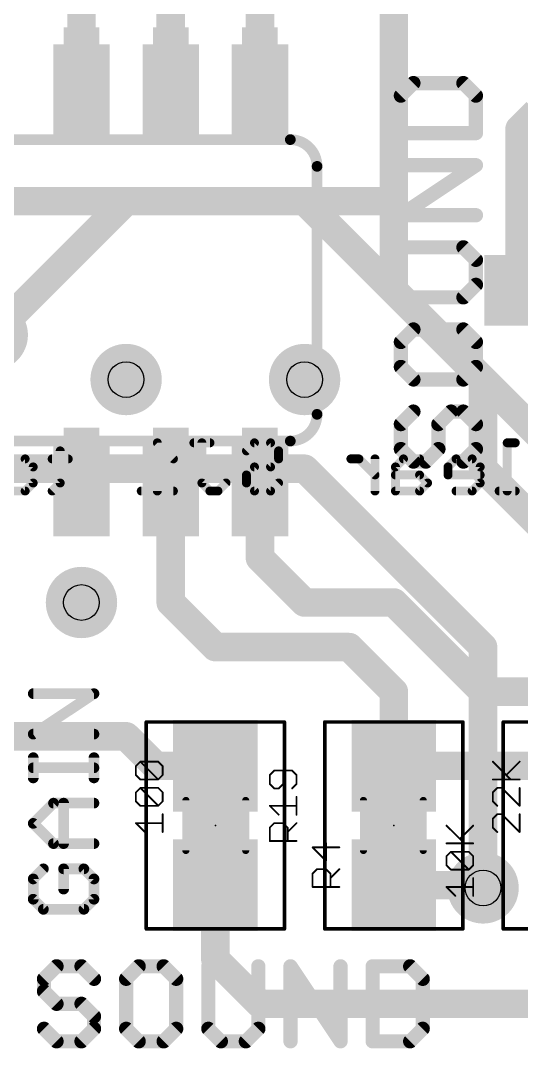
# Model space of a CAD drawing. Extents: x -19 to 88, y -11 to 23.
# Drawn here: x 20.09 to 27.22, y 0.63 to 15.27 of the extents above; entities that cross this region are included whole.
import ezdxf

# ---------------------------------------------------------------- set-up
doc = ezdxf.new("R2010")
doc.units = 0
for name, color, linetype in [('1', 12, 'CONTINUOUS'), ('16', 132, 'CONTINUOUS'), ('18', 110, 'CONTINUOUS'), ('21', 53, 'CONTINUOUS'), ('22', 53, 'CONTINUOUS'), ('23', 53, 'CONTINUOUS'), ('25', 253, 'CONTINUOUS'), ('27', 253, 'CONTINUOUS'), ('29', 253, 'CONTINUOUS'), ('31', 253, 'CONTINUOUS'), ('35', 253, 'CONTINUOUS'), ('39', 12, 'CONTINUOUS'), ('44', 253, 'CONTINUOUS'), ('51', 53, 'CONTINUOUS')]:
    doc.layers.add(name, color=color, linetype=linetype)

# ---------------------------------------------------------------- blocks, each defined once
blk = doc.blocks.new('RECT')
blk.add_solid([(-0.5, -0.5), (0.5, -0.5), (-0.5, 0.5), (0.5, 0.5)])
blk = doc.blocks.new('ROUNDV')
at = {"const_width": 0.5}
blk.add_lwpolyline([(0, -0.25, 1), (0, 0.25, 1), (0, -0.25)], format="xyb", dxfattribs=at)

msp = doc.modelspace()

# ---------------------------------------------------------------- linework, layer by layer
at = {"layer": '1', "const_width": 0.4064}
for points in [[(20.955, 14.23), (20.955, 15.875)], [(22.225, 14.23), (22.225, 15.875)], [(23.495, 14.23), (23.495, 15.875)], [(27.19, 13.728), (27.432, 13.97)], [(27.19, 11.43), (27.19, 13.728)], [(24.13, 12.7), (19.05, 12.7)], [(24.13, 12.7), (29.21, 7.62)], [(22.225, 8.63), (22.225, 6.985)], [(23.495, 8.63), (23.495, 7.62)], [(23.495, 7.62), (24.13, 6.985)], [(22.225, 6.985), (22.86, 6.35)], [(24.13, 6.985), (25.4, 6.985)], [(25.4, 6.985), (26.67, 5.715)], [(24.765, 6.35), (22.86, 6.35)], [(25.4, 5.715), (24.765, 6.35)], [(25.4, 5.715), (25.4, 4.66)], [(26.67, 5.715), (31.115, 5.715)], [(19.05, 5.08), (21.59, 5.08)], [(22.01, 4.66), (21.59, 5.08)], [(22.86, 4.66), (22.01, 4.66)], [(25.4, 4.66), (27.94, 4.66)], [(22.86, 2.96), (22.86, 1.905)], [(25.4, 2.96), (25.361, 2.96)], [(25.4, 2.96), (26.631, 2.96)], [(26.631, 2.96), (26.67, 2.921)], [(23.495, 1.27), (22.86, 1.905)], [(38.1, 1.27), (23.495, 1.27)]]:
    msp.add_lwpolyline(points, dxfattribs=at)
at = {"layer": '1', "const_width": 0.2032}
for points in [[(20.8534, 14.23, 1), (21.0566, 14.23)], [(22.1234, 14.23, 1), (22.3266, 14.23)], [(23.3934, 14.23, 1), (23.5966, 14.23)], [(27.2916, 13.728, 1), (27.0884, 13.728)], [(27.1182, 13.7998, 1), (27.2618, 13.6562)], [(24.2018, 12.7718, 1), (24.0582, 12.6282)], [(24.13, 12.5984, 1), (24.13, 12.8016)], [(27.0884, 11.43, 1), (27.2916, 11.43)], [(22.3266, 8.63, 1), (22.1234, 8.63)], [(23.5966, 8.63, 1), (23.3934, 8.63)], [(23.5668, 7.6918, 1), (23.4232, 7.5482)], [(23.3934, 7.62, 1), (23.5966, 7.62)], [(22.2968, 7.0568, 1), (22.1532, 6.9132)], [(24.13, 7.0866, 1), (24.13, 6.8834)], [(25.4718, 7.0568, 1), (25.3282, 6.9132)], [(25.4, 6.8834, 1), (25.4, 7.0866)], [(22.1234, 6.985, 1), (22.3266, 6.985)], [(24.0582, 6.9132, 1), (24.2018, 7.0568)], [(22.86, 6.4516, 1), (22.86, 6.2484)], [(22.7882, 6.2782, 1), (22.9318, 6.4218)], [(24.8368, 6.4218, 1), (24.6932, 6.2782)], [(24.765, 6.2484, 1), (24.765, 6.4516)], [(25.5016, 5.715, 1), (25.2984, 5.715)], [(25.3282, 5.6432, 1), (25.4718, 5.7868)], [(26.67, 5.8166, 1), (26.67, 5.6134)], [(26.5982, 5.6432, 1), (26.7418, 5.7868)], [(21.6618, 5.1518, 1), (21.5182, 5.0082)], [(21.59, 4.9784, 1), (21.59, 5.1816)], [(22.01, 4.7616, 1), (22.01, 4.5584)], [(21.9382, 4.5882, 1), (22.0818, 4.7318)], [(22.86, 4.5584, 1), (22.86, 4.7616)], [(25.4, 4.7616, 1), (25.4, 4.5584)], [(25.2984, 4.66, 1), (25.5016, 4.66)], [(22.9616, 2.96, 1), (22.7584, 2.96)], [(25.361, 3.0616, 1), (25.361, 2.8584)], [(25.4, 3.0616, 1), (25.4, 2.8584)], [(25.4, 2.8584, 1), (25.4, 3.0616)], [(26.7028, 3.0318, 1), (26.5592, 2.8882)], [(26.5982, 2.8492, 1), (26.7418, 2.9928)], [(26.631, 2.8584, 1), (26.631, 3.0616)], [(22.9318, 1.9768, 1), (22.7882, 1.8332)], [(22.7584, 1.905, 1), (22.9616, 1.905)], [(23.495, 1.3716, 1), (23.495, 1.1684)], [(23.4232, 1.1982, 1), (23.5668, 1.3418)]]:
    msp.add_lwpolyline(points, format="xyb", dxfattribs=at)
at = {"layer": '16', "const_width": 0.4064}
for points in [[(25.4, 19.685), (25.4, 12.7)], [(21.59, 12.7), (19.685, 10.795)], [(25.4, 12.7), (21.59, 12.7)], [(25.4, 11.43), (25.4, 12.7)], [(26.67, 10.16), (25.4, 11.43)], [(26.67, 8.89), (26.67, 10.16)], [(24.13, 8.89), (16.51, 8.89)], [(26.67, 6.35), (24.13, 8.89)], [(27.94, 7.62), (26.67, 8.89)], [(26.67, 2.921), (26.67, 6.35)]]:
    msp.add_lwpolyline(points, dxfattribs=at)
at = {"layer": '16', "const_width": 0.2032}
for points in [[(21.59, 12.8016, 1), (21.59, 12.5984)], [(21.6618, 12.6282, 1), (21.5182, 12.7718)], [(25.5016, 12.7, 1), (25.2984, 12.7)], [(25.4, 12.5984, 1), (25.4, 12.8016)], [(25.2984, 12.7, 1), (25.5016, 12.7)], [(25.4718, 11.5018, 1), (25.3282, 11.3582)], [(25.2984, 11.43, 1), (25.5016, 11.43)], [(26.7716, 10.16, 1), (26.5684, 10.16)], [(26.5982, 10.0882, 1), (26.7418, 10.2318)], [(24.2018, 8.9618, 1), (24.0582, 8.8182)], [(24.13, 8.7884, 1), (24.13, 8.9916)], [(26.7418, 8.9618, 1), (26.5982, 8.8182)], [(26.5684, 8.89, 1), (26.7716, 8.89)], [(26.7716, 6.35, 1), (26.5684, 6.35)], [(26.5982, 6.2782, 1), (26.7418, 6.4218)], [(26.5684, 2.921, 1), (26.7716, 2.921)]]:
    msp.add_lwpolyline(points, format="xyb", dxfattribs=at)
at = {"layer": '21'}
for points, const_width in [([(25.6786, 14.381), (25.5007, 14.203)], 0.2032), ([(26.3905, 14.381), (25.6786, 14.381)], 0.2032), ([(26.5684, 14.203), (26.3905, 14.381)], 0.2032), ([(25.5007, 14.203), (25.5007, 13.6692)], 0.2032), ([(26.5684, 13.6692), (26.5684, 14.203)], 0.2032), ([(25.5007, 13.6692), (26.5684, 13.6692)], 0.2032), ([(23.9268, 13.5763), (15.4432, 13.5763)], 0.1524), ([(24.3078, 9.6647), (24.3078, 13.1953)], 0.1524), ([(25.5007, 12.4998), (26.5684, 13.2116)], 0.2032), ([(26.5684, 13.2116), (25.5007, 13.2116)], 0.2032), ([(26.5684, 12.4998), (25.5007, 12.4998)], 0.2032), ([(26.3905, 12.0422), (25.5007, 12.0422)], 0.2032), ([(26.5684, 11.8643), (26.3905, 12.0422)], 0.2032), ([(26.5684, 11.5083), (26.5684, 11.8643)], 0.2032), ([(26.3905, 11.3304), (26.5684, 11.5083)], 0.2032), ([(25.5007, 11.3304), (26.3905, 11.3304)], 0.2032), ([(25.6786, 10.8728), (25.5007, 10.6949)], 0.2032), ([(26.3905, 10.8728), (25.6786, 10.8728)], 0.2032), ([(26.5684, 10.6949), (26.3905, 10.8728)], 0.2032), ([(25.5007, 10.6949), (25.5007, 10.3389)], 0.2032), ([(26.5684, 10.3389), (26.5684, 10.6949)], 0.2032), ([(25.5007, 10.3389), (25.6786, 10.161)], 0.2032), ([(26.3905, 10.161), (26.5684, 10.3389)], 0.2032), ([(25.6786, 10.161), (26.3905, 10.161)], 0.2032), ([(25.6786, 9.7034), (25.5007, 9.5255)], 0.2032), ([(26.0345, 9.5255), (26.2125, 9.7034)], 0.2032), ([(26.2125, 9.7034), (26.3905, 9.7034)], 0.2032), ([(26.3905, 9.7034), (26.5684, 9.5255)], 0.2032), ([(25.5007, 9.5255), (25.5007, 9.1696)], 0.2032), ([(26.0345, 9.1696), (26.0345, 9.5255)], 0.2032), ([(26.5684, 9.5255), (26.5684, 9.1696)], 0.2032), ([(15.4432, 9.2837), (23.9268, 9.2837)], 0.1524), ([(25.5007, 9.1696), (25.6786, 8.9916)], 0.2032), ([(25.8566, 8.9916), (26.0345, 9.1696)], 0.2032), ([(26.5684, 9.1696), (26.3905, 8.9916)], 0.2032), ([(25.6786, 8.9916), (25.8566, 8.9916)], 0.2032), ([(20.2685, 5.1109), (21.1328, 5.6871)], 0.1524), ([(21.1328, 5.6871), (20.2685, 5.6871)], 0.1524), ([(21.1328, 5.1109), (20.2685, 5.1109)], 0.1524), ([(20.2685, 4.4872), (20.2685, 4.7754)], 0.1524), ([(21.1328, 4.4872), (21.1328, 4.7754)], 0.1524), ([(21.1328, 4.6313), (20.2685, 4.6313)], 0.1524), ([(20.2685, 3.8398), (20.5566, 4.1279)], 0.1524), ([(20.5566, 4.1279), (21.1328, 4.1279)], 0.1524), ([(20.7006, 3.5517), (20.7006, 4.1279)], 0.1524), ([(20.5566, 3.5517), (20.2685, 3.8398)], 0.1524), ([(21.1328, 3.5517), (20.5566, 3.5517)], 0.1524), ([(20.4125, 3.1924), (20.2685, 3.0484)], 0.1524), ([(20.9887, 3.1924), (20.7006, 3.1924)], 0.1524), ([(20.7006, 3.1924), (20.7006, 2.9043)], 0.1524), ([(21.1328, 3.0484), (20.9887, 3.1924)], 0.1524), ([(20.2685, 3.0484), (20.2685, 2.7603)], 0.1524), ([(21.1328, 2.7603), (21.1328, 3.0484)], 0.1524), ([(20.2685, 2.7603), (20.4125, 2.6162)], 0.1524), ([(20.9887, 2.6162), (21.1328, 2.7603)], 0.1524), ([(20.4125, 2.6162), (20.9887, 2.6162)], 0.1524), ([(20.5996, 1.8043), (20.4216, 1.6264)], 0.2032), ([(20.9555, 1.8043), (20.5996, 1.8043)], 0.2032), ([(21.1334, 1.6264), (20.9555, 1.8043)], 0.2032), ([(21.7689, 1.8043), (21.591, 1.6264)], 0.2032), ([(22.1249, 1.8043), (21.7689, 1.8043)], 0.2032), ([(22.3028, 1.6264), (22.1249, 1.8043)], 0.2032), ([(22.7604, 1.8043), (22.7604, 0.9146)], 0.2032), ([(23.4722, 0.9146), (23.4722, 1.8043)], 0.2032), ([(23.9298, 0.7366), (23.9298, 1.8043)], 0.2032), ([(23.9298, 1.8043), (24.6416, 0.7366)], 0.2032), ([(24.6416, 0.7366), (24.6416, 1.8043)], 0.2032), ([(25.0992, 1.8043), (25.0992, 0.7366)], 0.2032), ([(25.633, 1.8043), (25.0992, 1.8043)], 0.2032), ([(25.811, 1.6264), (25.633, 1.8043)], 0.2032), ([(20.4216, 1.6264), (20.4216, 1.4484)], 0.2032), ([(21.591, 1.6264), (21.591, 0.9146)], 0.2032), ([(22.3028, 0.9146), (22.3028, 1.6264)], 0.2032), ([(25.811, 0.9146), (25.811, 1.6264)], 0.2032), ([(20.4216, 1.4484), (20.5996, 1.2705)], 0.2032), ([(20.5996, 1.2705), (20.9555, 1.2705)], 0.2032), ([(20.9555, 1.2705), (21.1334, 1.0925)], 0.2032), ([(21.1334, 1.0925), (21.1334, 0.9146)], 0.2032), ([(20.5996, 0.7366), (20.4216, 0.9146)], 0.2032), ([(21.1334, 0.9146), (20.9555, 0.7366)], 0.2032), ([(21.591, 0.9146), (21.7689, 0.7366)], 0.2032), ([(22.1249, 0.7366), (22.3028, 0.9146)], 0.2032), ([(22.7604, 0.9146), (22.9383, 0.7366)], 0.2032), ([(23.2943, 0.7366), (23.4722, 0.9146)], 0.2032), ([(25.633, 0.7366), (25.811, 0.9146)], 0.2032), ([(20.9555, 0.7366), (20.5996, 0.7366)], 0.2032), ([(21.7689, 0.7366), (22.1249, 0.7366)], 0.2032), ([(22.9383, 0.7366), (23.2943, 0.7366)], 0.2032), ([(25.0992, 0.7366), (25.633, 0.7366)], 0.2032)]:
    msp.add_lwpolyline(points, dxfattribs=dict(at, const_width=const_width))
for points, const_width in [([(25.6786, 14.4318, 1), (25.6786, 14.3302)], 0.1016), ([(25.7146, 14.3451, 1), (25.6427, 14.4169)], 0.1016), ([(26.4264, 14.4169, 1), (26.3545, 14.3451)], 0.1016), ([(26.3905, 14.3302, 1), (26.3905, 14.4318)], 0.1016), ([(25.5515, 14.203, 1), (25.4499, 14.203)], 0.1016), ([(25.4648, 14.239, 1), (25.5366, 14.1671)], 0.1016), ([(26.6192, 14.203, 1), (26.5176, 14.203)], 0.1016), ([(26.5325, 14.1671, 1), (26.6043, 14.239)], 0.1016), ([(25.5007, 13.72, 1), (25.5007, 13.6184)], 0.1016), ([(26.5684, 13.6184, 1), (26.5684, 13.72)], 0.1016), ([(24.3078, 13.1953, 0.4142), (23.9268, 13.5763)], 0.1524), ([(23.9268, 13.6144, 1), (23.9268, 13.5382)], 0.0762), ([(23.9268, 13.5382, 1), (23.9268, 13.6144)], 0.0762), ([(25.4499, 13.6692, 1), (25.5515, 13.6692)], 0.1016), ([(26.5176, 13.6692, 1), (26.6192, 13.6692)], 0.1016), ([(24.3459, 13.1953, 1), (24.2697, 13.1953)], 0.0762), ([(24.2697, 13.1953, 1), (24.3459, 13.1953)], 0.0762), ([(25.5007, 13.2624, 1), (25.5007, 13.1608)], 0.1016), ([(26.5966, 13.1693, 1), (26.5402, 13.2539)], 0.1016), ([(26.5684, 13.1608, 1), (26.5684, 13.2624)], 0.1016), ([(25.5007, 12.5506, 1), (25.5007, 12.449)], 0.1016), ([(25.4725, 12.5421, 1), (25.5289, 12.4575)], 0.1016), ([(26.5684, 12.449, 1), (26.5684, 12.5506)], 0.1016), ([(25.5007, 12.093, 1), (25.5007, 11.9914)], 0.1016), ([(26.4264, 12.0781, 1), (26.3545, 12.0063)], 0.1016), ([(26.3905, 11.9914, 1), (26.3905, 12.093)], 0.1016), ([(26.6192, 11.8643, 1), (26.5176, 11.8643)], 0.1016), ([(26.5325, 11.8283, 1), (26.6043, 11.9002)], 0.1016), ([(26.6043, 11.4724, 1), (26.5325, 11.5443)], 0.1016), ([(25.5007, 11.3812, 1), (25.5007, 11.2796)], 0.1016), ([(26.3545, 11.3663, 1), (26.4264, 11.2945)], 0.1016), ([(26.3905, 11.2796, 1), (26.3905, 11.3812)], 0.1016), ([(26.5176, 11.5083, 1), (26.6192, 11.5083)], 0.1016), ([(25.6786, 10.9236, 1), (25.6786, 10.822)], 0.1016), ([(25.7146, 10.8369, 1), (25.6427, 10.9087)], 0.1016), ([(26.4264, 10.9087, 1), (26.3545, 10.8369)], 0.1016), ([(26.3905, 10.822, 1), (26.3905, 10.9236)], 0.1016), ([(25.5515, 10.6949, 1), (25.4499, 10.6949)], 0.1016), ([(25.4648, 10.7308, 1), (25.5366, 10.6589)], 0.1016), ([(26.6192, 10.6949, 1), (26.5176, 10.6949)], 0.1016), ([(26.5325, 10.6589, 1), (26.6043, 10.7308)], 0.1016), ([(25.5366, 10.3749, 1), (25.4648, 10.303)], 0.1016), ([(26.6043, 10.303, 1), (26.5325, 10.3749)], 0.1016), ([(25.4499, 10.3389, 1), (25.5515, 10.3389)], 0.1016), ([(25.6786, 10.2118, 1), (25.6786, 10.1102)], 0.1016), ([(25.6427, 10.1251, 1), (25.7146, 10.1969)], 0.1016), ([(26.3545, 10.1969, 1), (26.4264, 10.1251)], 0.1016), ([(26.3905, 10.1102, 1), (26.3905, 10.2118)], 0.1016), ([(26.5176, 10.3389, 1), (26.6192, 10.3389)], 0.1016), ([(23.9268, 9.2837, 0.4142), (24.3078, 9.6647)], 0.1524), ([(24.3459, 9.6647, 1), (24.2697, 9.6647)], 0.0762), ([(24.2697, 9.6647, 1), (24.3459, 9.6647)], 0.0762), ([(25.7146, 9.6675, 1), (25.6427, 9.7393)], 0.1016), ([(26.2125, 9.7542, 1), (26.2125, 9.6526)], 0.1016), ([(26.2484, 9.6675, 1), (26.1766, 9.7393)], 0.1016), ([(26.4264, 9.7393, 1), (26.3545, 9.6675)], 0.1016), ([(26.3905, 9.6526, 1), (26.3905, 9.7542)], 0.1016), ([(25.5515, 9.5255, 1), (25.4499, 9.5255)], 0.1016), ([(25.4648, 9.5614, 1), (25.5366, 9.4895)], 0.1016), ([(26.0853, 9.5255, 1), (25.9837, 9.5255)], 0.1016), ([(25.9986, 9.5614, 1), (26.0705, 9.4895)], 0.1016), ([(26.6192, 9.5255, 1), (26.5176, 9.5255)], 0.1016), ([(26.5325, 9.4895, 1), (26.6043, 9.5614)], 0.1016), ([(23.9268, 9.3218, 1), (23.9268, 9.2456)], 0.0762), ([(23.9268, 9.2456, 1), (23.9268, 9.3218)], 0.0762), ([(25.5366, 9.2055, 1), (25.4648, 9.1336)], 0.1016), ([(26.0705, 9.1336, 1), (25.9986, 9.2055)], 0.1016), ([(26.6043, 9.1336, 1), (26.5325, 9.2055)], 0.1016), ([(25.4499, 9.1696, 1), (25.5515, 9.1696)], 0.1016), ([(25.6786, 9.0424, 1), (25.6786, 8.9408)], 0.1016), ([(25.6427, 8.9557, 1), (25.7146, 9.0275)], 0.1016), ([(25.8207, 9.0275, 1), (25.8925, 8.9557)], 0.1016), ([(25.8566, 8.9408, 1), (25.8566, 9.0424)], 0.1016), ([(25.9837, 9.1696, 1), (26.0853, 9.1696)], 0.1016), ([(26.3545, 9.0275, 1), (26.4264, 8.9557)], 0.1016), ([(26.5176, 9.1696, 1), (26.6192, 9.1696)], 0.1016), ([(20.2685, 5.7252, 1), (20.2685, 5.649)], 0.0762), ([(21.1539, 5.6554, 1), (21.1117, 5.7188)], 0.0762), ([(21.1328, 5.649, 1), (21.1328, 5.7252)], 0.0762), ([(20.2473, 5.1426, 1), (20.2896, 5.0792)], 0.0762), ([(20.2685, 5.149, 1), (20.2685, 5.0728)], 0.0762), ([(21.1328, 5.0728, 1), (21.1328, 5.149)], 0.0762), ([(20.3066, 4.7754, 1), (20.2304, 4.7754)], 0.0762), ([(21.1709, 4.7754, 1), (21.0947, 4.7754)], 0.0762), ([(20.2685, 4.6694, 1), (20.2685, 4.5932)], 0.0762), ([(21.1328, 4.5932, 1), (21.1328, 4.6694)], 0.0762), ([(20.2304, 4.4872, 1), (20.3066, 4.4872)], 0.0762), ([(21.0947, 4.4872, 1), (21.1709, 4.4872)], 0.0762), ([(20.5566, 4.166, 1), (20.5566, 4.0898)], 0.0762), ([(20.5835, 4.101, 1), (20.5296, 4.1549)], 0.0762), ([(20.7387, 4.1279, 1), (20.6625, 4.1279)], 0.0762), ([(21.1328, 4.0898, 1), (21.1328, 4.166)], 0.0762), ([(20.2954, 3.8668, 1), (20.2415, 3.8129)], 0.0762), ([(20.2415, 3.8668, 1), (20.2954, 3.8129)], 0.0762), ([(20.5566, 3.5898, 1), (20.5566, 3.5136)], 0.0762), ([(20.5296, 3.5248, 1), (20.5835, 3.5787)], 0.0762), ([(20.6625, 3.5517, 1), (20.7387, 3.5517)], 0.0762), ([(21.1328, 3.5136, 1), (21.1328, 3.5898)], 0.0762), ([(20.4395, 3.1655, 1), (20.3856, 3.2194)], 0.0762), ([(20.7006, 3.2305, 1), (20.7006, 3.1543)], 0.0762), ([(20.7387, 3.1924, 1), (20.6625, 3.1924)], 0.0762), ([(21.0157, 3.2194, 1), (20.9618, 3.1655)], 0.0762), ([(20.9887, 3.1543, 1), (20.9887, 3.2305)], 0.0762), ([(20.2415, 3.0753, 1), (20.2954, 3.0214)], 0.0762), ([(20.3066, 3.0484, 1), (20.2304, 3.0484)], 0.0762), ([(21.1709, 3.0484, 1), (21.0947, 3.0484)], 0.0762), ([(21.1059, 3.0214, 1), (21.1597, 3.0753)], 0.0762), ([(20.6625, 2.9043, 1), (20.7387, 2.9043)], 0.0762), ([(20.2954, 2.7872, 1), (20.2415, 2.7333)], 0.0762), ([(20.2304, 2.7603, 1), (20.3066, 2.7603)], 0.0762), ([(21.0947, 2.7603, 1), (21.1709, 2.7603)], 0.0762), ([(21.1597, 2.7333, 1), (21.1059, 2.7872)], 0.0762), ([(20.4125, 2.6543, 1), (20.4125, 2.5781)], 0.0762), ([(20.3856, 2.5893, 1), (20.4395, 2.6431)], 0.0762), ([(20.9618, 2.6431, 1), (21.0157, 2.5893)], 0.0762), ([(20.9887, 2.5781, 1), (20.9887, 2.6543)], 0.0762), ([(20.5996, 1.8551, 1), (20.5996, 1.7535)], 0.1016), ([(20.6355, 1.7684, 1), (20.5636, 1.8402)], 0.1016), ([(20.9914, 1.8402, 1), (20.9195, 1.7684)], 0.1016), ([(20.9555, 1.7535, 1), (20.9555, 1.8551)], 0.1016), ([(21.7689, 1.8551, 1), (21.7689, 1.7535)], 0.1016), ([(21.8049, 1.7684, 1), (21.733, 1.8402)], 0.1016), ([(22.1608, 1.8402, 1), (22.0889, 1.7684)], 0.1016), ([(22.1249, 1.7535, 1), (22.1249, 1.8551)], 0.1016), ([(22.8112, 1.8043, 1), (22.7096, 1.8043)], 0.1016), ([(23.523, 1.8043, 1), (23.4214, 1.8043)], 0.1016), ([(23.9806, 1.8043, 1), (23.879, 1.8043)], 0.1016), ([(23.9721, 1.8325, 1), (23.8875, 1.7761)], 0.1016), ([(24.6924, 1.8043, 1), (24.5908, 1.8043)], 0.1016), ([(25.15, 1.8043, 1), (25.0484, 1.8043)], 0.1016), ([(25.0992, 1.8551, 1), (25.0992, 1.7535)], 0.1016), ([(25.669, 1.8402, 1), (25.5971, 1.7684)], 0.1016), ([(25.633, 1.7535, 1), (25.633, 1.8551)], 0.1016), ([(20.4724, 1.6264, 1), (20.3708, 1.6264)], 0.1016), ([(20.3857, 1.6623, 1), (20.4575, 1.5904)], 0.1016), ([(21.0975, 1.5904, 1), (21.1693, 1.6623)], 0.1016), ([(21.6418, 1.6264, 1), (21.5402, 1.6264)], 0.1016), ([(21.5551, 1.6623, 1), (21.6269, 1.5904)], 0.1016), ([(22.3536, 1.6264, 1), (22.252, 1.6264)], 0.1016), ([(22.2669, 1.5904, 1), (22.3387, 1.6623)], 0.1016), ([(25.8618, 1.6264, 1), (25.7602, 1.6264)], 0.1016), ([(25.7751, 1.5904, 1), (25.8469, 1.6623)], 0.1016), ([(20.4575, 1.4843, 1), (20.3857, 1.4125)], 0.1016), ([(20.3708, 1.4484, 1), (20.4724, 1.4484)], 0.1016), ([(20.5996, 1.3213, 1), (20.5996, 1.2197)], 0.1016), ([(20.5636, 1.2345, 1), (20.6355, 1.3064)], 0.1016), ([(20.9914, 1.3064, 1), (20.9195, 1.2345)], 0.1016), ([(20.9555, 1.2197, 1), (20.9555, 1.3213)], 0.1016), ([(21.1842, 1.0925, 1), (21.0826, 1.0925)], 0.1016), ([(21.0975, 1.0566, 1), (21.1693, 1.1284)], 0.1016), ([(20.4575, 0.9505, 1), (20.3857, 0.8786)], 0.1016), ([(21.0826, 0.9146, 1), (21.1842, 0.9146)], 0.1016), ([(21.1693, 0.8786, 1), (21.0975, 0.9505)], 0.1016), ([(21.6269, 0.9505, 1), (21.5551, 0.8786)], 0.1016), ([(21.5402, 0.9146, 1), (21.6418, 0.9146)], 0.1016), ([(22.252, 0.9146, 1), (22.3536, 0.9146)], 0.1016), ([(22.3387, 0.8786, 1), (22.2669, 0.9505)], 0.1016), ([(22.7963, 0.9505, 1), (22.7245, 0.8786)], 0.1016), ([(22.7096, 0.9146, 1), (22.8112, 0.9146)], 0.1016), ([(23.4214, 0.9146, 1), (23.523, 0.9146)], 0.1016), ([(23.5081, 0.8786, 1), (23.4363, 0.9505)], 0.1016), ([(25.7602, 0.9146, 1), (25.8618, 0.9146)], 0.1016), ([(25.8469, 0.8786, 1), (25.7751, 0.9505)], 0.1016), ([(20.5996, 0.7874, 1), (20.5996, 0.6858)], 0.1016), ([(20.5636, 0.7007, 1), (20.6355, 0.7725)], 0.1016), ([(20.9195, 0.7725, 1), (20.9914, 0.7007)], 0.1016), ([(20.9555, 0.6858, 1), (20.9555, 0.7874)], 0.1016), ([(21.7689, 0.7874, 1), (21.7689, 0.6858)], 0.1016), ([(21.733, 0.7007, 1), (21.8049, 0.7725)], 0.1016), ([(22.0889, 0.7725, 1), (22.1608, 0.7007)], 0.1016), ([(22.1249, 0.6858, 1), (22.1249, 0.7874)], 0.1016), ([(22.9383, 0.7874, 1), (22.9383, 0.6858)], 0.1016), ([(22.9024, 0.7007, 1), (22.9743, 0.7725)], 0.1016), ([(23.2583, 0.7725, 1), (23.3302, 0.7007)], 0.1016), ([(23.2943, 0.6858, 1), (23.2943, 0.7874)], 0.1016), ([(23.879, 0.7366, 1), (23.9806, 0.7366)], 0.1016), ([(24.5908, 0.7366, 1), (24.6924, 0.7366)], 0.1016), ([(24.5993, 0.7084, 1), (24.6839, 0.7648)], 0.1016), ([(25.0992, 0.7874, 1), (25.0992, 0.6858)], 0.1016), ([(25.0484, 0.7366, 1), (25.15, 0.7366)], 0.1016), ([(25.5971, 0.7725, 1), (25.669, 0.7007)], 0.1016), ([(25.633, 0.6858, 1), (25.633, 0.7874)], 0.1016)]:
    msp.add_lwpolyline(points, format="xyb", dxfattribs=dict(at, const_width=const_width))
at = {"layer": '22', "const_width": 0.127}
for points in [[(22.2634, 9.0301), (22.0346, 9.2589)], [(22.0346, 9.2589), (22.0346, 8.5725)], [(22.783, 9.2589), (22.5542, 9.2589)], [(22.6686, 8.6869), (22.6686, 9.2589)], [(23.3026, 9.1445), (23.417, 9.2589)], [(23.417, 9.2589), (23.6458, 9.2589)], [(23.6458, 9.2589), (23.7602, 9.1445)], [(27.1281, 9.2589), (27.0137, 9.2589)], [(27.0137, 9.2589), (27.0137, 8.5725)], [(19.9244, 9.0301), (20.1532, 9.0301)], [(20.1532, 9.0301), (20.2676, 8.9157)], [(20.7666, 9.0301), (20.5378, 9.0301)], [(20.6522, 9.1445), (20.6522, 8.6869)], [(23.7602, 9.0301), (23.6458, 8.9157)], [(23.7602, 9.1445), (23.7602, 9.0301)], [(24.9035, 9.0301), (24.7891, 9.0301)], [(25.1323, 8.8013), (24.9035, 9.0301)], [(25.1323, 8.5725), (25.1323, 9.0301)], [(25.5375, 9.0301), (25.4231, 8.9157)], [(25.7663, 9.0301), (25.5375, 9.0301)], [(26.2859, 9.0301), (26.1715, 8.9157)], [(26.5147, 9.0301), (26.2859, 9.0301)], [(26.6291, 8.9157), (26.5147, 9.0301)], [(20.2676, 8.9157), (20.2676, 8.6869)], [(23.417, 8.9157), (23.3026, 8.8013)], [(23.6458, 8.9157), (23.417, 8.9157)], [(25.4231, 8.9157), (25.4231, 8.5725)], [(26.1715, 8.9157), (26.1715, 8.8013)], [(26.6291, 8.6869), (26.6291, 8.9157)], [(23.3026, 8.8013), (23.3026, 8.6869)], [(25.7663, 8.8013), (25.4231, 8.8013)], [(25.8807, 8.6869), (25.7663, 8.8013)], [(26.1715, 8.8013), (26.6291, 8.8013)], [(20.1532, 8.5725), (19.9244, 8.5725)], [(20.2676, 8.6869), (20.1532, 8.5725)], [(20.6522, 8.6869), (20.5378, 8.5725)], [(22.2634, 8.5725), (21.8058, 8.5725)], [(22.783, 8.5725), (22.6686, 8.6869)], [(22.8974, 8.5725), (22.783, 8.5725)], [(23.0118, 8.6869), (22.8974, 8.5725)], [(23.3026, 8.6869), (23.417, 8.5725)], [(23.417, 8.5725), (23.6458, 8.5725)], [(23.6458, 8.5725), (23.7602, 8.6869)], [(25.4231, 8.5725), (25.7663, 8.5725)], [(25.7663, 8.5725), (25.8807, 8.6869)], [(26.2859, 8.5725), (26.5147, 8.5725)], [(26.5147, 8.5725), (26.6291, 8.6869)], [(27.1281, 8.5725), (26.8993, 8.5725)]]:
    msp.add_lwpolyline(points, dxfattribs=at)
at = {"layer": '22', "const_width": 0.0635}
for points in [[(22.0663, 9.2589, 1), (22.0028, 9.2589)], [(22.057, 9.2813, 1), (22.0121, 9.2364)], [(22.5542, 9.2906, 1), (22.5542, 9.2271)], [(22.7004, 9.2589, 1), (22.6369, 9.2589)], [(22.783, 9.2271, 1), (22.783, 9.2906)], [(23.417, 9.2906, 1), (23.417, 9.2271)], [(23.4395, 9.2364, 1), (23.3946, 9.2813)], [(23.6683, 9.2813, 1), (23.6234, 9.2364)], [(23.6458, 9.2271, 1), (23.6458, 9.2906)], [(27.0454, 9.2589, 1), (26.9819, 9.2589)], [(27.0137, 9.2906, 1), (27.0137, 9.2271)], [(27.1281, 9.2271, 1), (27.1281, 9.2906)], [(20.1757, 9.0525, 1), (20.1308, 9.0076)], [(20.1532, 8.9983, 1), (20.1532, 9.0618)], [(20.5378, 9.0618, 1), (20.5378, 8.9983)], [(20.6839, 9.1445, 1), (20.6204, 9.1445)], [(20.7666, 8.9983, 1), (20.7666, 9.0618)], [(22.2409, 9.0076, 1), (22.2858, 9.0525)], [(23.2802, 9.1669, 1), (23.3251, 9.122)], [(23.792, 9.1445, 1), (23.7285, 9.1445)], [(23.7378, 9.122, 1), (23.7827, 9.1669)], [(23.7827, 9.0076, 1), (23.7378, 9.0525)], [(24.7891, 9.0618, 1), (24.7891, 8.9983)], [(24.926, 9.0525, 1), (24.8811, 9.0076)], [(24.9035, 8.9983, 1), (24.9035, 9.0618)], [(25.1641, 9.0301, 1), (25.1006, 9.0301)], [(25.5375, 9.0618, 1), (25.5375, 8.9983)], [(25.56, 9.0076, 1), (25.5151, 9.0525)], [(25.7663, 8.9983, 1), (25.7663, 9.0618)], [(26.2859, 9.0618, 1), (26.2859, 8.9983)], [(26.3084, 9.0076, 1), (26.2635, 9.0525)], [(26.5372, 9.0525, 1), (26.4923, 9.0076)], [(26.5147, 8.9983, 1), (26.5147, 9.0618)], [(20.2994, 8.9157, 1), (20.2359, 8.9157)], [(20.2452, 8.8932, 1), (20.2901, 8.9381)], [(23.417, 8.9474, 1), (23.417, 8.8839)], [(23.4395, 8.8932, 1), (23.3946, 8.9381)], [(23.6234, 8.9381, 1), (23.6683, 8.8932)], [(23.6458, 8.8839, 1), (23.6458, 8.9474)], [(23.7285, 9.0301, 1), (23.792, 9.0301)], [(25.4549, 8.9157, 1), (25.3914, 8.9157)], [(25.4007, 8.9381, 1), (25.4456, 8.8932)], [(26.2033, 8.9157, 1), (26.1398, 8.9157)], [(26.1491, 8.9381, 1), (26.194, 8.8932)], [(26.6609, 8.9157, 1), (26.5974, 8.9157)], [(26.6067, 8.8932, 1), (26.6516, 8.9381)], [(23.3344, 8.8013, 1), (23.2709, 8.8013)], [(23.2802, 8.8237, 1), (23.3251, 8.7788)], [(25.1099, 8.7788, 1), (25.1548, 8.8237)], [(25.4231, 8.833, 1), (25.4231, 8.7695)], [(25.7888, 8.8237, 1), (25.7439, 8.7788)], [(25.7663, 8.7695, 1), (25.7663, 8.833)], [(26.1715, 8.833, 1), (26.1715, 8.7695)], [(26.1398, 8.8013, 1), (26.2033, 8.8013)], [(26.6291, 8.7695, 1), (26.6291, 8.833)], [(20.1532, 8.5407, 1), (20.1532, 8.6043)], [(20.2359, 8.6869, 1), (20.2994, 8.6869)], [(20.2901, 8.6644, 1), (20.2452, 8.7093)], [(20.6204, 8.6869, 1), (20.6839, 8.6869)], [(20.6746, 8.6644, 1), (20.6297, 8.7093)], [(21.8058, 8.6043, 1), (21.8058, 8.5407)], [(22.2634, 8.5407, 1), (22.2634, 8.6043)], [(22.6911, 8.7093, 1), (22.6462, 8.6644)], [(22.6369, 8.6869, 1), (22.7004, 8.6869)], [(22.783, 8.6043, 1), (22.783, 8.5407)], [(22.8974, 8.5407, 1), (22.8974, 8.6043)], [(23.0343, 8.6644, 1), (22.9893, 8.7093)], [(23.3251, 8.7093, 1), (23.2802, 8.6644)], [(23.2709, 8.6869, 1), (23.3344, 8.6869)], [(23.417, 8.6043, 1), (23.417, 8.5407)], [(23.6458, 8.5407, 1), (23.6458, 8.6043)], [(23.7827, 8.6644, 1), (23.7378, 8.7093)], [(25.4231, 8.6043, 1), (25.4231, 8.5407)], [(25.7663, 8.5407, 1), (25.7663, 8.6043)], [(25.9032, 8.6644, 1), (25.8583, 8.7093)], [(25.8583, 8.6644, 1), (25.9032, 8.7093)], [(26.2859, 8.6043, 1), (26.2859, 8.5407)], [(26.5147, 8.5407, 1), (26.5147, 8.6043)], [(26.5974, 8.6869, 1), (26.6609, 8.6869)], [(26.6516, 8.6644, 1), (26.6067, 8.7093)], [(26.8993, 8.6043, 1), (26.8993, 8.5407)], [(27.1281, 8.5407, 1), (27.1281, 8.6043)], [(20.1308, 8.595, 1), (20.1757, 8.55)], [(20.5153, 8.595, 1), (20.5602, 8.55)], [(22.0028, 8.5725, 1), (22.0663, 8.5725)], [(22.7606, 8.55, 1), (22.8055, 8.595)], [(22.875, 8.595, 1), (22.9199, 8.55)], [(23.3946, 8.55, 1), (23.4395, 8.595)], [(23.6234, 8.595, 1), (23.6683, 8.55)], [(25.1006, 8.5725, 1), (25.1641, 8.5725)], [(25.3914, 8.5725, 1), (25.4549, 8.5725)], [(25.7439, 8.595, 1), (25.7888, 8.55)], [(26.4923, 8.595, 1), (26.5372, 8.55)], [(26.9819, 8.5725, 1), (27.0454, 8.5725)]]:
    msp.add_lwpolyline(points, format="xyb", dxfattribs=at)
at = {"layer": '23'}
for p in [(22.86, 3.81), (25.4, 3.81)]:
    msp.add_point(p, dxfattribs=at)
at = {"layer": '25', "const_width": 0.0127}
for points in [[(23.6407, 4.5282, 1), (23.628, 4.5282)], [(23.6299, 4.5326, 1), (23.6389, 4.5237)], [(23.6979, 4.5981, 1), (23.6979, 4.5854)], [(23.7024, 4.5872, 1), (23.6934, 4.5962)], [(23.8314, 4.5917, 1), (23.8187, 4.5917)], [(23.9566, 4.5962, 1), (23.9477, 4.5872)], [(23.9521, 4.5854, 1), (23.9521, 4.5981)], [(24.0221, 4.5282, 1), (24.0094, 4.5282)], [(24.0112, 4.5237, 1), (24.0202, 4.5326)], [(23.628, 4.401, 1), (23.6407, 4.401)], [(23.6389, 4.4055, 1), (23.6299, 4.3966)], [(23.8187, 4.401, 1), (23.8314, 4.401)], [(23.8295, 4.3966, 1), (23.8205, 4.4055)], [(24.0094, 4.401, 1), (24.0221, 4.401)], [(24.0202, 4.3966, 1), (24.0112, 4.4055)], [(23.6979, 4.3438, 1), (23.6979, 4.3311)], [(23.6934, 4.333, 1), (23.7024, 4.342)], [(23.757, 4.342, 1), (23.766, 4.333)], [(23.7615, 4.3311, 1), (23.7615, 4.3438)], [(23.9477, 4.342, 1), (23.9566, 4.333)], [(23.6389, 4.0949, 1), (23.6299, 4.0859)], [(23.6344, 4.0967, 1), (23.6344, 4.084)], [(24.0221, 4.2175, 1), (24.0094, 4.2175)], [(24.0157, 4.084, 1), (24.0157, 4.0967)], [(23.757, 3.9588, 1), (23.766, 3.9678)], [(24.0094, 3.9633, 1), (24.0221, 3.9633)], [(23.6979, 3.8496, 1), (23.6979, 3.8369)], [(23.7024, 3.8388, 1), (23.6934, 3.8478)], [(23.8295, 3.8478, 1), (23.8205, 3.8388)], [(23.825, 3.8369, 1), (23.825, 3.8496)], [(24.0202, 3.8388, 1), (24.0112, 3.8478)], [(23.6407, 3.7797, 1), (23.628, 3.7797)], [(23.6299, 3.7842, 1), (23.6389, 3.7753)], [(23.8949, 3.7797, 1), (23.8822, 3.7797)], [(23.8841, 3.7207, 1), (23.8931, 3.7117)], [(23.8841, 3.7753, 1), (23.8931, 3.7842)], [(23.628, 3.5891, 1), (23.6407, 3.5891)], [(23.6344, 3.5954, 1), (23.6344, 3.5827)], [(23.8822, 3.5891, 1), (23.8949, 3.5891)], [(24.0157, 3.5827, 1), (24.0157, 3.5954)], [(24.441, 3.5621, 1), (24.4283, 3.5621)], [(24.2485, 3.5031, 1), (24.2395, 3.4941)], [(24.244, 3.5049, 1), (24.244, 3.4922)], [(24.6253, 3.4922, 1), (24.6253, 3.5049)], [(24.4283, 3.3079, 1), (24.441, 3.3079)], [(24.4301, 3.3034, 1), (24.4391, 3.3124)], [(24.2503, 3.1244, 1), (24.2376, 3.1244)], [(24.2395, 3.1289, 1), (24.2485, 3.1199)], [(24.3075, 3.1943, 1), (24.3075, 3.1816)], [(24.312, 3.1834, 1), (24.303, 3.1924)], [(24.4391, 3.1924, 1), (24.4301, 3.1834)], [(24.4346, 3.1816, 1), (24.4346, 3.1943)], [(24.5045, 3.1244, 1), (24.4918, 3.1244)], [(24.4937, 3.1199, 1), (24.5027, 3.1289)], [(24.6298, 3.1834, 1), (24.6208, 3.1924)], [(24.2376, 2.9337, 1), (24.2503, 2.9337)], [(24.244, 2.94, 1), (24.244, 2.9274)], [(24.4937, 3.0653, 1), (24.5027, 3.0563)], [(24.4918, 2.9337, 1), (24.5045, 2.9337)], [(24.6253, 2.9274, 1), (24.6253, 2.94)]]:
    msp.add_lwpolyline(points, format="xyb", dxfattribs=at)
at = {"layer": '25', "const_width": 0.0254}
for points in [[(23.6979, 4.5917), (23.6344, 4.5282)], [(23.6344, 4.5282), (23.6344, 4.401)], [(23.9521, 4.5917), (23.6979, 4.5917)], [(23.825, 4.401), (23.825, 4.5917)], [(24.0157, 4.5282), (23.9521, 4.5917)], [(24.0157, 4.401), (24.0157, 4.5282)], [(23.6344, 4.401), (23.6979, 4.3375)], [(23.7615, 4.3375), (23.825, 4.401)], [(23.9521, 4.3375), (24.0157, 4.401)], [(23.6979, 4.3375), (23.7615, 4.3375)], [(23.7615, 3.9633), (23.6344, 4.0904)], [(23.6344, 4.0904), (24.0157, 4.0904)], [(24.0157, 3.9633), (24.0157, 4.2175)], [(23.6344, 3.7797), (23.6979, 3.8433)], [(23.6979, 3.8433), (23.825, 3.8433)], [(23.825, 3.8433), (23.8886, 3.7797)], [(23.8886, 3.7162), (24.0157, 3.8433)], [(23.6344, 3.5891), (23.6344, 3.7797)], [(23.8886, 3.7797), (23.8886, 3.5891)], [(24.0157, 3.5891), (23.6344, 3.5891)], [(24.4346, 3.3079), (24.4346, 3.5621)], [(24.6253, 3.4986), (24.244, 3.4986)], [(24.244, 3.4986), (24.4346, 3.3079)], [(24.244, 3.1244), (24.3075, 3.1879)], [(24.244, 2.9337), (24.244, 3.1244)], [(24.3075, 3.1879), (24.4346, 3.1879)], [(24.4346, 3.1879), (24.4982, 3.1244)], [(24.4982, 3.0608), (24.6253, 3.1879)], [(24.4982, 3.1244), (24.4982, 2.9337)], [(24.6253, 2.9337), (24.244, 2.9337)]]:
    msp.add_lwpolyline(points, dxfattribs=at)
at = {"layer": '27', "const_width": 0.0254}
for points in [[(21.7294, 4.6552), (21.7929, 4.7187)], [(21.7929, 4.7187), (22.0471, 4.7187)], [(22.0471, 4.4645), (21.7929, 4.7187)], [(22.0471, 4.7187), (22.1107, 4.6552)], [(27.0636, 4.4645), (26.8094, 4.7187)], [(27, 4.528), (27.1907, 4.7187)], [(21.7294, 4.528), (21.7294, 4.6552)], [(21.7929, 4.4645), (21.7294, 4.528)], [(22.1107, 4.528), (22.0471, 4.4645)], [(22.1107, 4.6552), (22.1107, 4.528)], [(22.0471, 4.4645), (21.7929, 4.4645)], [(26.8094, 4.4645), (27.1907, 4.4645)], [(21.7294, 4.2809), (21.7929, 4.3445)], [(21.7294, 4.1538), (21.7294, 4.2809)], [(21.7929, 4.3445), (22.0471, 4.3445)], [(22.0471, 4.0903), (21.7929, 4.3445)], [(22.0471, 4.3445), (22.1107, 4.2809)], [(22.1107, 4.2809), (22.1107, 4.1538)], [(26.8729, 4.3445), (26.8094, 4.2809)], [(26.8094, 4.2809), (26.8094, 4.1538)], [(26.9365, 4.3445), (26.8729, 4.3445)], [(27.1907, 4.0903), (26.9365, 4.3445)], [(27.1907, 4.3445), (27.1907, 4.0903)], [(21.7929, 4.0903), (21.7294, 4.1538)], [(22.0471, 4.0903), (21.7929, 4.0903)], [(22.1107, 4.1538), (22.0471, 4.0903)], [(26.8094, 4.1538), (26.8729, 4.0903)], [(22.1107, 3.7161), (22.1107, 3.9703)], [(26.8729, 3.9703), (26.8094, 3.9067)], [(26.9365, 3.9703), (26.8729, 3.9703)], [(27.1907, 3.7161), (26.9365, 3.9703)], [(27.1907, 3.9703), (27.1907, 3.7161)], [(21.8565, 3.7161), (21.7294, 3.8432)], [(21.7294, 3.8432), (22.1107, 3.8432)], [(26.4032, 3.5551), (26.149, 3.8093)], [(26.3396, 3.6187), (26.5303, 3.8093)], [(26.8094, 3.9067), (26.8094, 3.7796)], [(26.8094, 3.7796), (26.8729, 3.7161)], [(26.149, 3.5551), (26.5303, 3.5551)], [(26.149, 3.3716), (26.2125, 3.4351)], [(26.149, 3.2445), (26.149, 3.3716)], [(26.2125, 3.4351), (26.4667, 3.4351)], [(26.4667, 3.1809), (26.2125, 3.4351)], [(26.4667, 3.4351), (26.5303, 3.3716)], [(26.5303, 3.3716), (26.5303, 3.2445)], [(26.2125, 3.1809), (26.149, 3.2445)], [(26.5303, 3.2445), (26.4667, 3.1809)], [(26.4667, 3.1809), (26.2125, 3.1809)], [(26.2761, 2.8067), (26.149, 2.9338)], [(26.149, 2.9338), (26.5303, 2.9338)], [(26.5303, 2.8067), (26.5303, 3.0609)]]:
    msp.add_lwpolyline(points, dxfattribs=at)
at = {"layer": '27', "const_width": 0.0127}
for points in [[(21.7929, 4.7251, 1), (21.7929, 4.7124)], [(21.7974, 4.7232, 1), (21.7884, 4.7142)], [(21.7974, 4.7142, 1), (21.7884, 4.7232)], [(22.0516, 4.7232, 1), (22.0427, 4.7142)], [(22.0471, 4.7124, 1), (22.0471, 4.7251)], [(26.8139, 4.7232, 1), (26.8049, 4.7142)], [(27.1952, 4.7142, 1), (27.1862, 4.7232)], [(21.7357, 4.6552, 1), (21.723, 4.6552)], [(21.7249, 4.6596, 1), (21.7339, 4.6507)], [(21.7339, 4.5325, 1), (21.7249, 4.5236)], [(22.1171, 4.6552, 1), (22.1044, 4.6552)], [(22.1062, 4.6507, 1), (22.1152, 4.6596)], [(22.1152, 4.5236, 1), (22.1062, 4.5325)], [(26.9955, 4.5325, 1), (27.0045, 4.5236)], [(21.723, 4.528, 1), (21.7357, 4.528)], [(21.7929, 4.4708, 1), (21.7929, 4.4581)], [(21.7884, 4.46, 1), (21.7974, 4.469)], [(22.0427, 4.469, 1), (22.0516, 4.46)], [(22.0427, 4.46, 1), (22.0516, 4.469)], [(22.0471, 4.4581, 1), (22.0471, 4.4708)], [(22.1044, 4.528, 1), (22.1171, 4.528)], [(26.8094, 4.4708, 1), (26.8094, 4.4581)], [(27.0591, 4.46, 1), (27.0681, 4.469)], [(27.1907, 4.4581, 1), (27.1907, 4.4708)], [(21.7357, 4.2809, 1), (21.723, 4.2809)], [(21.7249, 4.2854, 1), (21.7339, 4.2765)], [(21.7929, 4.3509, 1), (21.7929, 4.3381)], [(21.7974, 4.349, 1), (21.7884, 4.34)], [(21.7974, 4.34, 1), (21.7884, 4.349)], [(22.0516, 4.349, 1), (22.0427, 4.34)], [(22.0471, 4.3381, 1), (22.0471, 4.3509)], [(22.1171, 4.2809, 1), (22.1044, 4.2809)], [(22.1062, 4.2765, 1), (22.1152, 4.2854)], [(26.8157, 4.2809, 1), (26.803, 4.2809)], [(26.8049, 4.2854, 1), (26.8139, 4.2765)], [(26.8729, 4.3509, 1), (26.8729, 4.3381)], [(26.8774, 4.34, 1), (26.8684, 4.349)], [(26.941, 4.349, 1), (26.932, 4.34)], [(26.9365, 4.3381, 1), (26.9365, 4.3509)], [(27.1971, 4.3445, 1), (27.1843, 4.3445)], [(21.723, 4.1538, 1), (21.7357, 4.1538)], [(21.7339, 4.1583, 1), (21.7249, 4.1493)], [(21.7929, 4.0966, 1), (21.7929, 4.0839)], [(21.7884, 4.0858, 1), (21.7974, 4.0948)], [(22.0427, 4.0948, 1), (22.0516, 4.0858)], [(22.0427, 4.0858, 1), (22.0516, 4.0948)], [(22.0471, 4.0839, 1), (22.0471, 4.0966)], [(22.1044, 4.1538, 1), (22.1171, 4.1538)], [(22.1152, 4.1493, 1), (22.1062, 4.1583)], [(26.8139, 4.1583, 1), (26.8049, 4.1493)], [(26.803, 4.1538, 1), (26.8157, 4.1538)], [(26.8684, 4.0858, 1), (26.8774, 4.0948)], [(27.1862, 4.0858, 1), (27.1952, 4.0948)], [(22.1171, 3.9703, 1), (22.1044, 3.9703)], [(26.8729, 3.9766, 1), (26.8729, 3.9639)], [(26.8774, 3.9658, 1), (26.8684, 3.9748)], [(26.941, 3.9748, 1), (26.932, 3.9658)], [(26.9365, 3.9639, 1), (26.9365, 3.9766)], [(27.1843, 4.0903, 1), (27.1971, 4.0903)], [(27.1971, 3.9703, 1), (27.1843, 3.9703)], [(21.7339, 3.8477, 1), (21.7249, 3.8387)], [(21.7294, 3.8495, 1), (21.7294, 3.8368)], [(22.1107, 3.8368, 1), (22.1107, 3.8495)], [(26.1535, 3.8138, 1), (26.1445, 3.8048)], [(26.5348, 3.8048, 1), (26.5258, 3.8138)], [(26.8157, 3.9067, 1), (26.803, 3.9067)], [(26.8049, 3.9112, 1), (26.8139, 3.9023)], [(21.852, 3.7116, 1), (21.861, 3.7206)], [(22.1044, 3.7161, 1), (22.1171, 3.7161)], [(26.8139, 3.7841, 1), (26.8049, 3.7751)], [(26.803, 3.7796, 1), (26.8157, 3.7796)], [(26.8684, 3.7116, 1), (26.8774, 3.7206)], [(27.1843, 3.7161, 1), (27.1971, 3.7161)], [(27.1862, 3.7116, 1), (27.1952, 3.7206)], [(26.149, 3.5615, 1), (26.149, 3.5488)], [(26.3351, 3.6232, 1), (26.3441, 3.6142)], [(26.3987, 3.5506, 1), (26.4077, 3.5596)], [(26.5303, 3.5488, 1), (26.5303, 3.5615)], [(26.1553, 3.3716, 1), (26.1426, 3.3716)], [(26.1445, 3.3761, 1), (26.1535, 3.3671)], [(26.2125, 3.4415, 1), (26.2125, 3.4288)], [(26.217, 3.4396, 1), (26.208, 3.4306)], [(26.217, 3.4306, 1), (26.208, 3.4396)], [(26.4712, 3.4396, 1), (26.4623, 3.4306)], [(26.4667, 3.4288, 1), (26.4667, 3.4415)], [(26.5367, 3.3716, 1), (26.5239, 3.3716)], [(26.5258, 3.3671, 1), (26.5348, 3.3761)], [(26.1535, 3.2489, 1), (26.1445, 3.24)], [(26.1426, 3.2445, 1), (26.1553, 3.2445)], [(26.5239, 3.2445, 1), (26.5367, 3.2445)], [(26.5348, 3.24, 1), (26.5258, 3.2489)], [(26.2125, 3.1873, 1), (26.2125, 3.1746)], [(26.208, 3.1764, 1), (26.217, 3.1854)], [(26.4623, 3.1854, 1), (26.4712, 3.1764)], [(26.4623, 3.1764, 1), (26.4712, 3.1854)], [(26.4667, 3.1746, 1), (26.4667, 3.1873)], [(26.1535, 2.9383, 1), (26.1445, 2.9293)], [(26.149, 2.9402, 1), (26.149, 2.9275)], [(26.5367, 3.0609, 1), (26.5239, 3.0609)], [(26.5303, 2.9275, 1), (26.5303, 2.9402)], [(26.2716, 2.8022, 1), (26.2806, 2.8112)], [(26.5239, 2.8067, 1), (26.5367, 2.8067)]]:
    msp.add_lwpolyline(points, format="xyb", dxfattribs=at)
at = {"layer": '39', "const_width": 0.0508}
for points in [[(21.877, 2.337), (21.877, 5.283)], [(21.877, 5.283), (23.843, 5.283)], [(23.843, 5.283), (23.843, 2.337)], [(24.417, 2.337), (24.417, 5.283)], [(24.417, 5.283), (26.383, 5.283)], [(26.383, 5.283), (26.383, 2.337)], [(26.957, 2.337), (26.957, 5.283)], [(26.957, 5.283), (28.923, 5.283)], [(23.843, 2.337), (21.877, 2.337)], [(26.383, 2.337), (24.417, 2.337)], [(28.923, 2.337), (26.957, 2.337)]]:
    msp.add_lwpolyline(points, dxfattribs=at)
at = {"layer": '39', "const_width": 0.0254}
for points in [[(21.8897, 5.283, 1), (21.8643, 5.283)], [(21.877, 5.2957, 1), (21.877, 5.2703)], [(23.8557, 5.283, 1), (23.8303, 5.283)], [(23.843, 5.2703, 1), (23.843, 5.2957)], [(24.4297, 5.283, 1), (24.4043, 5.283)], [(24.417, 5.2957, 1), (24.417, 5.2703)], [(26.3957, 5.283, 1), (26.3703, 5.283)], [(26.383, 5.2703, 1), (26.383, 5.2957)], [(26.9697, 5.283, 1), (26.9443, 5.283)], [(26.957, 5.2957, 1), (26.957, 5.2703)], [(21.877, 2.3497, 1), (21.877, 2.3243)], [(21.8643, 2.337, 1), (21.8897, 2.337)], [(23.8303, 2.337, 1), (23.8557, 2.337)], [(23.843, 2.3243, 1), (23.843, 2.3497)], [(24.417, 2.3497, 1), (24.417, 2.3243)], [(24.4043, 2.337, 1), (24.4297, 2.337)], [(26.3703, 2.337, 1), (26.3957, 2.337)], [(26.383, 2.3243, 1), (26.383, 2.3497)], [(26.957, 2.3497, 1), (26.957, 2.3243)], [(26.9443, 2.337, 1), (26.9697, 2.337)]]:
    msp.add_lwpolyline(points, format="xyb", dxfattribs=at)
at = {"layer": '44'}
for centre in [(21.59, 10.16), (24.13, 10.16), (20.955, 6.985), (26.67, 2.921)]:
    msp.add_circle(centre, 0.254, dxfattribs=at)
at = {"layer": '51', "const_width": 0.1016}
for points in [[(22.441, 4.166), (22.441, 3.454)], [(23.292, 4.166), (23.292, 3.454)], [(24.968, 3.454), (24.968, 4.166)], [(25.819, 3.454), (25.819, 4.166)]]:
    msp.add_lwpolyline(points, dxfattribs=at)
at = {"layer": '51', "const_width": 0.0508}
for points in [[(22.4664, 4.166, 1), (22.4156, 4.166)], [(23.3174, 4.166, 1), (23.2666, 4.166)], [(24.9934, 4.166, 1), (24.9426, 4.166)], [(25.8444, 4.166, 1), (25.7936, 4.166)], [(22.4156, 3.454, 1), (22.4664, 3.454)], [(23.2666, 3.454, 1), (23.3174, 3.454)], [(24.9426, 3.454, 1), (24.9934, 3.454)], [(25.7936, 3.454, 1), (25.8444, 3.454)]]:
    msp.add_lwpolyline(points, format="xyb", dxfattribs=at)

# ---------------------------------------------------------------- block references
at = {"layer": '1', "xscale": 0.6, "yscale": 1.2}
for p in [(20.955, 14.23), (22.225, 14.23), (23.495, 14.23), (20.955, 8.63), (22.225, 8.63), (23.495, 8.63)]:
    msp.add_blockref('RECT', p, dxfattribs=at)
at = {"layer": '1', "xscale": 0.8, "yscale": 0.8, "rotation": 90}
msp.add_blockref('RECT', (27.19, 11.43), dxfattribs=at)
at = {"layer": '1', "xscale": 1.1}
for p, rotation in [((22.86, 4.66), 270), ((25.4, 4.66), 90), ((22.86, 2.96), 270), ((25.4, 2.96), 90)]:
    msp.add_blockref('RECT', p, dxfattribs=dict(at, rotation=rotation))
at = {"layer": '18', "xscale": 1.016, "yscale": 1.016}
for p in [(19.685, 10.795), (19.685, 10.795), (21.59, 10.16), (21.59, 10.16), (24.13, 10.16), (24.13, 10.16), (20.955, 6.985), (20.955, 6.985), (26.67, 2.921), (26.67, 2.921)]:
    msp.add_blockref('ROUNDV', p, dxfattribs=at)
at = {"layer": '21', "xscale": 0.508, "yscale": 0.127}
for p in [(20.955, 13.6398), (22.225, 13.6398), (23.495, 13.6398), (20.955, 9.2202), (22.225, 9.2202), (23.495, 9.2202)]:
    msp.add_blockref('RECT', p, dxfattribs=at)
at = {"layer": '21', "xscale": 0.4572, "yscale": 0.762}
for p, rotation in [((22.86, 3.81), 270), ((25.4, 3.81), 90)]:
    msp.add_blockref('RECT', p, dxfattribs=dict(at, rotation=rotation))
at = {"layer": '29', "xscale": 0.8032, "yscale": 1.4032}
for p in [(20.955, 14.23), (22.225, 14.23), (23.495, 14.23), (20.955, 8.63), (22.225, 8.63), (23.495, 8.63)]:
    msp.add_blockref('RECT', p, dxfattribs=at)
at = {"layer": '29'}
for p, xscale, yscale, rotation in [((27.19, 11.43), 1.0032, 1.0032, 90), ((22.86, 4.66), 1.3032, 1.2032, 270), ((25.4, 4.66), 1.3032, 1.2032, 90), ((22.86, 2.96), 1.3032, 1.2032, 270), ((25.4, 2.96), 1.3032, 1.2032, 90)]:
    msp.add_blockref('RECT', p, dxfattribs=dict(at, xscale=xscale, yscale=yscale, rotation=rotation))
at = {"layer": '31', "xscale": 0.6, "yscale": 1.2}
for p in [(20.955, 14.23), (22.225, 14.23), (23.495, 14.23), (20.955, 8.63), (22.225, 8.63), (23.495, 8.63)]:
    msp.add_blockref('RECT', p, dxfattribs=at)
at = {"layer": '31', "xscale": 0.8, "yscale": 0.8, "rotation": 90}
msp.add_blockref('RECT', (27.19, 11.43), dxfattribs=at)
at = {"layer": '31', "xscale": 1.1}
for p, rotation in [((22.86, 4.66), 270), ((25.4, 4.66), 90), ((22.86, 2.96), 270), ((25.4, 2.96), 90)]:
    msp.add_blockref('RECT', p, dxfattribs=dict(at, rotation=rotation))
at = {"layer": '35', "xscale": 0.3998, "yscale": 0.6}
for p, rotation in [((22.86, 3.81), 270), ((25.4, 3.81), 90)]:
    msp.add_blockref('RECT', p, dxfattribs=dict(at, rotation=rotation))
at = {"layer": '51', "xscale": 0.508, "yscale": 1.4732}
for p in [(20.955, 14.4399), (22.225, 14.4399), (23.495, 14.4399), (20.955, 8.7376), (22.225, 8.7376), (23.495, 8.7376)]:
    msp.add_blockref('RECT', p, dxfattribs=at)
at = {"layer": '51', "xscale": 0.5001, "yscale": 0.95}
for p, rotation in [((22.8651, 4.3982), 270), ((25.3949, 4.3902), 90), ((22.8651, 3.2298), 270), ((25.3949, 3.2219), 90)]:
    msp.add_blockref('RECT', p, dxfattribs=dict(at, rotation=rotation))

doc.saveas('drawing.dxf')
